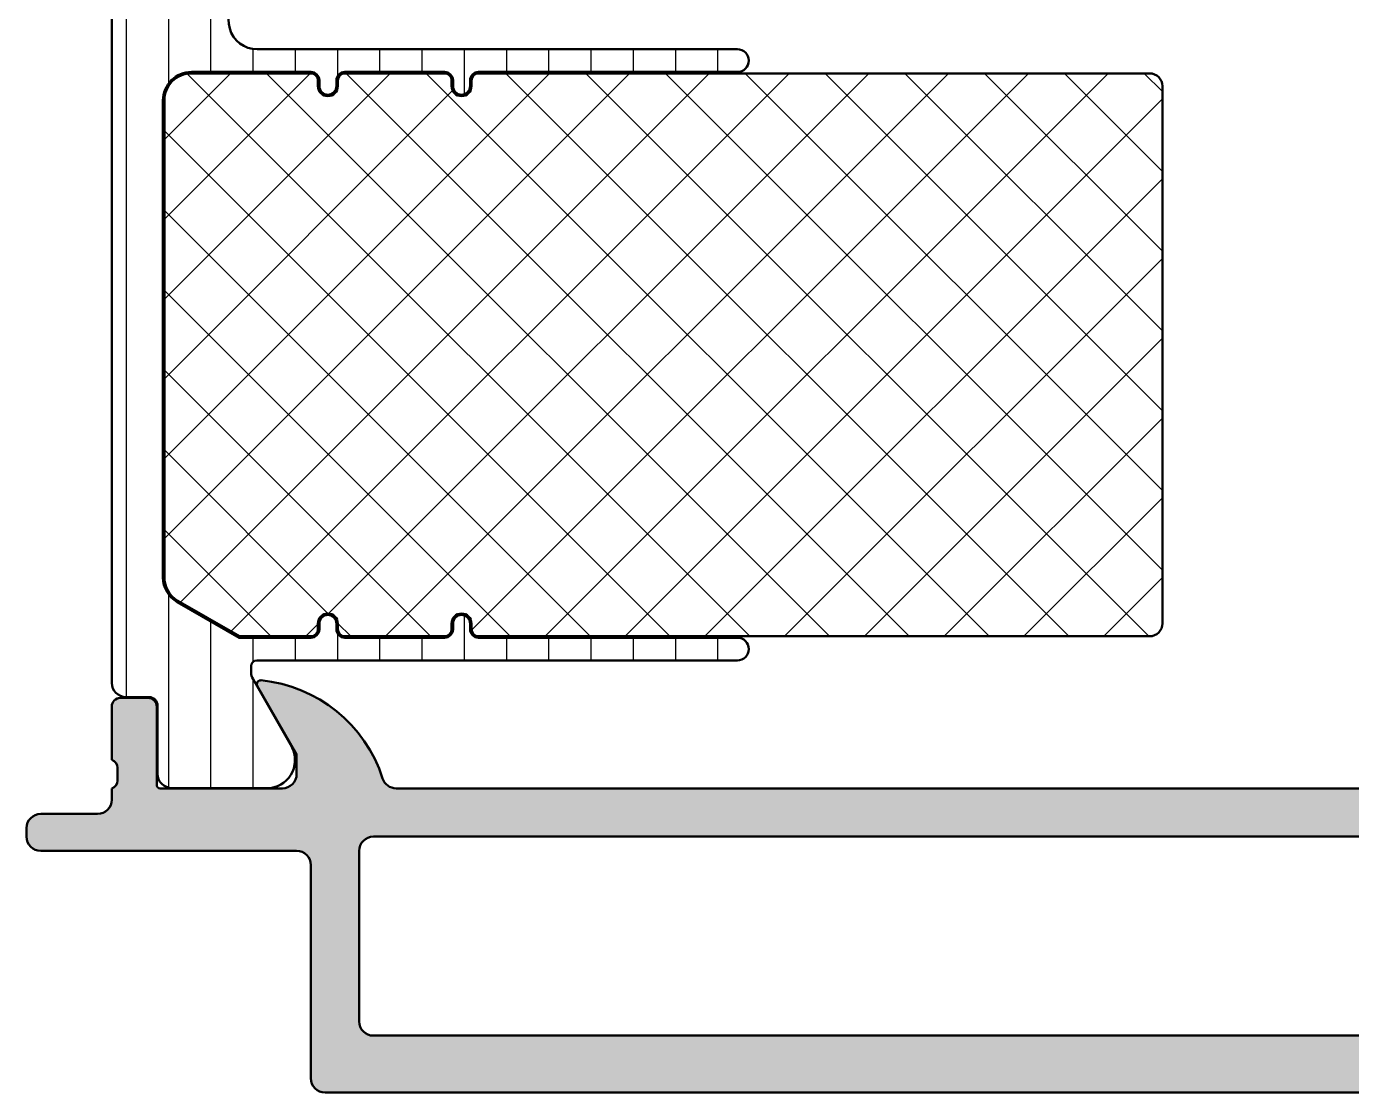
# Model space of a CAD drawing. Extents: x -20 to 105, y 0 to 75.
# Drawn here: x -5 to 41.6, y 0 to 37.5 of the extents above; entities that cross this region are included whole.
import ezdxf

# ---------------------------------------------------------------- set-up
doc = ezdxf.new("R2010")
doc.units = 0
for name, color, linetype, lineweight in [('0S-Alu contour', 7, 'Continuous', 50), ('0S-Alu hatch', 252, 'Continuous', 25), ('0S-Plastic contour', 254, 'Continuous', 50), ('0S-Plastic hatch', 253, 'Continuous', 25), ('0S-PT contour', 91, 'Continuous', 50), ('0S-PT hatch', 103, 'Continuous', 25)]:
    doc.layers.add(name, color=color, linetype=linetype, lineweight=lineweight)

# ---------------------------------------------------------------- blocks, each defined once
blk = doc.blocks.new('284687__F8D7EDC8_A32F_4865_925D_2790CC358569___A34AB32E_BAE3_4CE8_AA3D_A46C2601AB88_')
at = {"layer": '0S-Plastic hatch'}
h = blk.add_hatch(dxfattribs=at)
h.set_pattern_fill('ANSI31', color=256, scale=0.4680000000000001, angle=45, style=0)
h.set_pattern_definition([(90, (0, 0), (-1.4859, 0), [])])
edge = h.paths.add_edge_path()
edge.add_line((-2.000000000106524, 43.09995569775606), (-2.000000000106524, 14.40999405511232))
edge.add_arc((-1.500003051866315, 14.40999405511232), 0.4999969482402065, 180, 269.9999925343822)
edge.add_line((-1.500003117015723, 13.90999710687212), (-0.6896716823125502, 13.90999700128626))
edge.add_ellipse((-0.6896717214024245, 13.60999700128626), major_axis=(-0.2999999999999962, 0), ratio=1, start_angle=179.9920752627074, end_angle=269.9999925343839, ccw=False)
edge.add_line((-0.3896717242719916, 13.60995550745896), (-0.3900036689298929, 11.20999861834995))
edge.add_arc((0.1099923085087227, 11.20999597872487), 0.4999959774455904, 179.9996975182267, 270.0003024811867)
edge.add_line((0.1099949481338029, 10.71000000128624), (3.586536446233552, 10.71000010687211))
edge.add_arc((3.444225797242197, 11.69981818159496), 0.9999960709244767, 278.1816080518998, 392.7270160998411)
edge.add_line((4.28547844623354, 12.24045310687212), (2.966470058031688, 14.53614782125258))
edge.add_ellipse((3.400006103410684, 14.78523916465319), major_axis=(-0.4999999999999817, 0), ratio=1, start_angle=0, end_angle=29.879840183825024, ccw=False)
edge.add_line((2.900006103410703, 14.78523916465319), (2.900006103410703, 14.99996490627489))
edge.add_ellipse((3.100006103410701, 14.99996490627492), major_axis=(-0.1999999999999984, 0), ratio=1, start_angle=270.0000000000028, end_angle=360, ccw=False)
edge.add_line((3.100006103410692, 15.19996490627492), (20.00000915516841, 15.19996490627495))
edge.add_arc((20.00000915516841, 15.59995880275931), 0.3999938964843608, 270, 450)
edge.add_line((20.00000915516841, 15.99995269924367), (10.89999084462147, 15.99995241138312))
edge.add_ellipse((10.8999908446216, 16.29995241138309), major_axis=(-0.2999999999999687, 0), ratio=1, start_angle=0, end_angle=89.99999999997527, ccw=False)
edge.add_line((10.59999084462163, 16.29995241138309), (10.59999084462163, 16.49995241138308))
edge.add_arc((10.29999542225835, 16.49995241138296), 0.2999954223632812, 0, 180)
edge.add_line((9.999999999895067, 16.49995241138296), (9.999999999895067, 16.29995241138317))
edge.add_ellipse((9.699999999894885, 16.29995241138311), major_axis=(-0.3000000000001801, 0), ratio=1, start_angle=90.00000000001052, end_angle=180, ccw=False)
edge.add_line((9.69999999989494, 15.99995241138293), (6.199990844621481, 15.99995269924378))
edge.add_ellipse((6.199990844621625, 16.29995269924371), major_axis=(-0.2999999999999296, 0), ratio=1, start_angle=0, end_angle=89.99999999997249, ccw=False)
edge.add_line((5.899990844621697, 16.29995269924371), (5.899990844621697, 16.49995269924371))
edge.add_arc((5.599995422258416, 16.49995269924359), 0.2999954223632812, 0, 180)
edge.add_line((5.299999999895135, 16.49995269924359), (5.299999999895135, 16.29995269924379))
edge.add_ellipse((4.999999999894952, 16.29995269924374), major_axis=(-0.3000000000001828, 0), ratio=1, start_angle=90.00000000001103, end_angle=180, ccw=False)
edge.add_line((4.99999999989501, 15.99995269924356), (2.47378234852789, 15.99995269924366))
edge.add_line((2.47378234852789, 15.99995269924366), (0.3000793455983057, 17.25468444683833))
edge.add_ellipse((0.8000856213168894, 18.12079276037376), major_axis=(-1.000074940458542, 0), ratio=1, start_angle=0.0011141101646217066, end_angle=60.00206363610721, ccw=False)
edge.add_line((-0.1999893189525892, 18.12077331402596), (-0.2000019290075556, 34.89997603217459))
edge.add_ellipse((0.799998070991835, 34.8999771133063), major_axis=(-0.9999999999999749, 0), ratio=1, start_angle=-89.9999999999958, end_angle=6.194420529936906e-05, ccw=False)
edge.add_line((0.7999980709917625, 35.89997711330628), (4.99999999989501, 35.89997711330605))
edge.add_ellipse((4.999999999895073, 35.59997711330605), major_axis=(-0.3000000000000043, 0), ratio=1, start_angle=180, end_angle=270.00000000001205, ccw=False)
edge.add_line((5.299999999895078, 35.59997711330604), (5.299999999895078, 35.39997711330618))
edge.add_arc((5.599995422258359, 35.39997711330617), 0.2999954223632812, 180, 360)
edge.add_line((5.89999084462164, 35.39997711330617), (5.89999084462164, 35.59997711330619))
edge.add_ellipse((6.199990844621659, 35.59997711330618), major_axis=(-0.3000000000000184, 0), ratio=1, start_angle=270.0000000000041, end_angle=360, ccw=False)
edge.add_line((6.199990844621638, 35.8999771133062), (9.699999999895013, 35.89997711330618))
edge.add_ellipse((9.699999999895011, 35.59997711330618), major_axis=(-0.2999999999999971, 0), ratio=1, start_angle=180, end_angle=269.99999999999966, ccw=False)
edge.add_line((9.99999999989501, 35.59997711330618), (9.99999999989501, 35.39997682544554))
edge.add_arc((10.29999542225829, 35.39997682544554), 0.2999954223632812, 180, 360)
edge.add_line((10.59999084462157, 35.39997682544554), (10.59999084462157, 35.5999771133062))
edge.add_ellipse((10.89999084462156, 35.59997711330618), major_axis=(-0.2999999999999954, 0), ratio=1, start_angle=269.99999999999693, end_angle=360, ccw=False)
edge.add_line((10.89999084462158, 35.89997711330618), (20.00000915516841, 35.89997711330609))
edge.add_arc((20.00000915516841, 36.2999710097905), 0.3999938964844105, 270, 450)
edge.add_line((20.00000915516841, 36.69996490627492), (3.107186997831433, 36.69996490627492))
edge.add_ellipse((3.107186997831455, 37.69996490627489), major_axis=(-0.9999999999999644, 0), ratio=1, start_angle=-58.2116693563911, end_angle=89.9999999999988, ccw=False)
edge.add_arc((1.000056245684703, 41.09996490529822), 3.000000000000198, 301.788330643613, 360.0039970867418)
edge.add_line((4.000056238384729, 41.10017419227045), (3.999996948137379, 42.79995269924358))
edge.add_arc((3.49999694813718, 42.79995269924356), 0.500000000000199, 0, 90.00000000000325)
edge.add_line((3.499996948137152, 43.29995269924376), (2.173981576652707, 43.2999526992437))
edge.add_arc((2.173981576652707, 43.09995269924377), 0.1999999999999177, 90, 174.9998434473589)
edge.add_line((1.97474268466334, 43.11738439218555), (1.901138610149814, 42.27611244568772))
edge.add_arc((2.199996948134042, 42.24996490627505), 0.300000000000054, 174.9998434473598, 270.0000000000053)
edge.add_line((2.19999694813407, 41.949964906275), (2.586719410423881, 41.94996490627492))
edge.add_ellipse((1.000056245684902, 41.09996490529824), major_axis=(-1.799999999999962, 0), ratio=1, start_angle=-28.17864277579929, end_angle=208.1786427757992, ccw=False)
edge.add_line((-0.5866069190540771, 41.94996490627492), (-0.2000030518658491, 41.94996490627503))
edge.add_arc((-0.2000030518657923, 42.24996490627506), 0.3000000000000267, 269.9999999999891, 365.000156552642)
edge.add_line((0.0988552861184075, 42.27611244568774), (0.0252512116049388, 43.11738439218546))
edge.add_arc((-0.1739876803846414, 43.09995269924357), 0.2000000000001449, 5.000156552670191, 90)
edge.add_line((-0.1739876803846414, 43.29995269924372), (-1.800003051865814, 43.29995269924372))
edge.add_arc((-1.800003051865871, 43.09995575100305), 0.1999969482406598, 89.99999999998371, 179.9999847272327)
at = {"layer": '0S-Plastic contour', "color": 7}
for points in [[(-2.000000000106524, 43.09995569775606), (-2.000000000106524, 14.40999405511232)], [(-0.1739876803846414, 43.29995269924372), (-1.800003051865814, 43.29995269924372)], [(0.0988552861184075, 42.27611244568774), (0.0252512116049388, 43.11738439218546)], [(1.97474268466334, 43.11738439218555), (1.901138610149814, 42.27611244568772)], [(3.499996948137152, 43.29995269924376), (2.173981576652707, 43.2999526992437)], [(4.000056238384729, 41.10017419227045), (3.999996948137379, 42.79995269924358)], [(-0.5866069190540771, 41.94996490627492), (-0.2000030518658491, 41.94996490627503)], [(2.19999694813407, 41.949964906275), (2.586719410423881, 41.94996490627492)], [(20.00000915516841, 36.69996490627492), (3.107186997831433, 36.69996490627492)], [(0.7999980709917625, 35.89997711330628), (4.99999999989501, 35.89997711330605)], [(6.199990844621638, 35.8999771133062), (9.699999999895013, 35.89997711330618)], [(10.89999084462158, 35.89997711330618), (20.00000915516841, 35.89997711330609)], [(5.299999999895078, 35.59997711330604), (5.299999999895078, 35.39997711330618)], [(5.89999084462164, 35.39997711330617), (5.89999084462164, 35.59997711330619)], [(9.99999999989501, 35.59997711330618), (9.99999999989501, 35.39997682544554)], [(10.59999084462157, 35.39997682544554), (10.59999084462157, 35.5999771133062)], [(-0.1999893189525892, 18.12077331402596), (-0.2000019290075556, 34.89997603217459)], [(4.99999999989501, 15.99995269924356), (2.47378234852789, 15.99995269924366), (0.3000793455983057, 17.25468444683833)], [(5.299999999895135, 16.49995269924359), (5.299999999895135, 16.29995269924379)], [(5.899990844621697, 16.29995269924371), (5.899990844621697, 16.49995269924371)], [(9.999999999895067, 16.49995241138296), (9.999999999895067, 16.29995241138317)], [(10.59999084462163, 16.29995241138309), (10.59999084462163, 16.49995241138308)], [(9.69999999989494, 15.99995241138293), (6.199990844621481, 15.99995269924378)], [(20.00000915516841, 15.99995269924367), (10.89999084462147, 15.99995241138312)], [(2.900006103410703, 14.78523916465319), (2.900006103410703, 14.99996490627489)], [(3.100006103410692, 15.19996490627492), (20.00000915516841, 15.19996490627495)], [(4.28547844623354, 12.24045310687212), (2.966470058031688, 14.53614782125258)], [(-1.500003117015723, 13.90999710687212), (-0.6896716823125502, 13.90999700128626)], [(-0.3896717242719916, 13.60995550745896), (-0.3900036689298929, 11.20999861834995)], [(0.1099949481338029, 10.71000000128624), (3.586536446233552, 10.71000010687211)]]:
    blk.add_lwpolyline(points, dxfattribs=at)
for centre, radius, start, end in [((-1.800003051865871, 43.09995575100305), 0.1999969482406598, 89.99999999998371, 179.9999847272327), ((-0.1739876803846414, 43.09995269924357), 0.2000000000001449, 5.000156552670191, 90), ((2.173981576652707, 43.09995269924377), 0.1999999999999177, 90, 174.9998434473589), ((3.49999694813718, 42.79995269924356), 0.500000000000199, 0, 90.00000000000325), ((-0.2000030518657923, 42.24996490627506), 0.3000000000000267, 269.9999999999891, 5.000156552642019), ((2.199996948134042, 42.24996490627505), 0.300000000000054, 174.9998434473598, 270.0000000000053), ((1.000056245684703, 41.09996490529822), 3.000000000000198, 301.788330643613, 0.0039970867418171), ((20.00000915516841, 36.2999710097905), 0.3999938964844105, 270, 90), ((5.599995422258359, 35.39997711330617), 0.2999954223632812, 180, 0), ((10.29999542225829, 35.39997682544554), 0.2999954223632812, 180, 0), ((5.599995422258416, 16.49995269924359), 0.2999954223632812, 0, 180), ((10.29999542225835, 16.49995241138296), 0.2999954223632812, 0, 180), ((20.00000915516841, 15.59995880275931), 0.3999938964843608, 270, 90), ((-1.500003051866315, 14.40999405511232), 0.4999969482402065, 180, 269.9999925343822), ((3.444225797242197, 11.69981818159496), 0.9999960709244767, 278.1816080518998, 32.72701609984105), ((0.1099923085087227, 11.20999597872487), 0.4999959774455904, 179.9996975182267, 270.0003024811867)]:
    blk.add_arc(centre, radius, start, end, dxfattribs=at)
at = {"layer": '0S-Plastic contour', "color": 7, "extrusion": (0, 0, -1)}
for centre, radius, start, end in [((-1.000056245684902, 41.09996490529824), 1.799999999999962, 151.8213572242008, 28.1786427757992), ((-3.107186997831455, 37.69996490627489), 0.9999999999999644, 270.0000000000012, 58.21166935639126), ((-0.799998070991835, 34.8999771133063), 0.9999999999999749, 359.9999380557947, 89.99999999999582), ((-4.999999999895073, 35.59997711330605), 0.3000000000000043, 89.99999999998796, 180), ((-6.199990844621659, 35.59997711330618), 0.3000000000000185, 0, 89.99999999999594), ((-9.699999999895011, 35.59997711330618), 0.2999999999999971, 90.00000000000033, 180), ((-10.89999084462156, 35.59997711330618), 0.2999999999999954, 0, 90.00000000000306), ((-0.8000856213168894, 18.12079276037376), 1.000074940458542, 299.9979363638928, 359.9988858898354), ((-4.999999999894952, 16.29995269924374), 0.3000000000001828, 180, 269.999999999989), ((-6.199990844621625, 16.29995269924371), 0.2999999999999296, 270.0000000000275, 0), ((-9.699999999894885, 16.29995241138311), 0.3000000000001801, 180, 269.9999999999895), ((-10.8999908446216, 16.29995241138309), 0.2999999999999687, 270.0000000000247, 0), ((-3.100006103410701, 14.99996490627492), 0.1999999999999984, 0, 89.99999999999721), ((-3.400006103410684, 14.78523916465319), 0.4999999999999817, 330.120159816175, 0), ((0.6896717214024245, 13.60999700128626), 0.2999999999999962, 90.00000746561606, 180.0079247372927)]:
    blk.add_arc(centre, radius, start, end, dxfattribs=at)
blk = doc.blocks.new('381970__0B38B632_9919_4EC6_9A07_AA6FEB90792A_')
at = {"layer": '0S-PT hatch'}
h = blk.add_hatch(dxfattribs=at)
h.set_pattern_fill('ANSI37', color=256, scale=0.625, angle=90, style=0)
h.set_pattern_definition([(135, (0, 0), (-1.403165018917055, -1.403165018917055), []), (225, (0, 0), (1.403165018917055, -1.403165018917055), [])])
edge = h.paths.add_edge_path()
edge.add_line((34.94999999989339, 35.3999771133061), (34.94999999989341, 16.49995269924367))
edge.add_ellipse((34.49999999989343, 16.49995269924365), major_axis=(-0.4499999999999816, 0), ratio=1, start_angle=89.99999999999733, end_angle=180, ccw=False)
edge.add_line((34.49999999989341, 16.04995269924367), (10.89961146329909, 16.04995269924367))
edge.add_ellipse((10.89999084462158, 16.29995241138309), major_axis=(-0.2499999999999616, 0), ratio=1, start_angle=0, end_angle=89.9130521722085, ccw=False)
edge.add_line((10.64999084462162, 16.2999524113831), (10.64999084462162, 16.499952411383))
edge.add_arc((10.29999542225835, 16.49995241138295), 0.3499954223632784, 0, 180)
edge.add_line((9.949999999895068, 16.49995241138295), (9.949999999895068, 16.29995241138311))
edge.add_ellipse((9.69999999989488, 16.29995241138312), major_axis=(-0.2500000000001901, 0), ratio=1, start_angle=90.08694785831221, end_angle=180, ccw=False)
edge.add_line((9.700379381350542, 16.04995269924367), (6.199990844621623, 16.04995269924367))
edge.add_ellipse((6.199990844621644, 16.29995269924362), major_axis=(-0.2499999999999503, 0), ratio=1, start_angle=0, end_angle=89.99999999999528, ccw=False)
edge.add_line((5.949990844621694, 16.29995269924361), (5.949990844621694, 16.49995269924362))
edge.add_arc((5.599995422258416, 16.49995269924358), 0.3499954223632784, 0, 180)
edge.add_line((5.249999999895138, 16.49995269924358), (5.249999999895138, 16.29995269924374))
edge.add_ellipse((4.999999999894947, 16.29995269924375), major_axis=(-0.250000000000191, 0), ratio=1, start_angle=90.00000000001438, end_angle=180, ccw=False)
edge.add_line((4.99999999989501, 16.04995269924356), (2.487177438838784, 16.04995269924366))
edge.add_line((2.487177438838784, 16.04995269924366), (0.3251209086557196, 17.29796172571089))
edge.add_ellipse((0.8000848118710941, 18.12079229457769), major_axis=(-0.9500741310125452, 0), ratio=1, start_angle=0.0011423871047782086, end_angle=60.0050946066317, ccw=False)
edge.add_line((-0.1499893189526061, 18.12077335160415), (-0.1500019290078001, 34.89997639935389))
edge.add_ellipse((0.7999980709918848, 34.89997711330633), major_axis=(-0.9499999999999529, 0), ratio=1, start_angle=-89.9999999999925, end_angle=4.3054239824869e-05, ccw=False)
edge.add_line((0.7999980709917622, 35.84997711330628), (4.999999999895081, 35.84997711330607))
edge.add_ellipse((4.99999999989506, 35.59997711330605), major_axis=(-0.2500000000000213, 0), ratio=1, start_angle=180, end_angle=269.99999999999534, ccw=False)
edge.add_line((5.249999999895081, 35.59997711330605), (5.249999999895081, 35.39997711330617))
edge.add_arc((5.599995422258359, 35.39997711330617), 0.3499954223632784, 180, 360)
edge.add_line((5.949990844621638, 35.39997711330617), (5.949990844621652, 35.5999771133062))
edge.add_ellipse((6.199990844621653, 35.5999771133062), major_axis=(-0.2500000000000009, 0), ratio=1, start_angle=270.00000000000347, end_angle=360, ccw=False)
edge.add_line((6.199990844621638, 35.8499771133062), (9.699999999894999, 35.84997711330618))
edge.add_ellipse((9.69999999989501, 35.59997711330618), major_axis=(-0.2500000000000071, 0), ratio=1, start_angle=180, end_angle=270.00000000000244, ccw=False)
edge.add_line((9.949999999895013, 35.59997711330618), (9.949999999895013, 35.39997682544554))
edge.add_arc((10.29999542225829, 35.39997682544554), 0.3499954223632784, 180, 360)
edge.add_line((10.64999084462157, 35.39997682544554), (10.64999084462158, 35.5999771133061))
edge.add_ellipse((10.89999084462158, 35.5999771133061), major_axis=(-0.2500000000000018, 0), ratio=1, start_angle=270.00000000000364, end_angle=360, ccw=False)
edge.add_line((10.89999084462157, 35.8499771133061), (34.49999999989339, 35.8499771133061))
edge.add_ellipse((34.49999999989339, 35.3999771133061), major_axis=(-0.4500000000000029, 0), ratio=1, start_angle=180, end_angle=270, ccw=False)
at = {"layer": '0S-PT contour', "color": 7}
for points in [[(0.7999980709917622, 35.84997711330628), (4.999999999895081, 35.84997711330607)], [(5.249999999895081, 35.59997711330605), (5.249999999895081, 35.39997711330617)], [(5.949990844621638, 35.39997711330617), (5.949990844621652, 35.5999771133062)], [(6.199990844621638, 35.8499771133062), (9.699999999894999, 35.84997711330618)], [(9.949999999895013, 35.59997711330618), (9.949999999895013, 35.39997682544554)], [(10.64999084462157, 35.39997682544554), (10.64999084462158, 35.5999771133061)], [(10.89999084462157, 35.8499771133061), (34.49999999989339, 35.8499771133061)], [(34.94999999989339, 35.3999771133061), (34.94999999989341, 16.49995269924367)], [(-0.1499893189526061, 18.12077335160415), (-0.1500019290078001, 34.89997639935389)], [(4.99999999989501, 16.04995269924356), (2.487177438838784, 16.04995269924366), (0.3251209086557196, 17.29796172571089)], [(5.249999999895138, 16.49995269924358), (5.249999999895138, 16.29995269924374)], [(5.949990844621694, 16.29995269924361), (5.949990844621694, 16.49995269924362)], [(9.949999999895068, 16.49995241138295), (9.949999999895068, 16.29995241138311)], [(10.64999084462162, 16.2999524113831), (10.64999084462162, 16.499952411383)], [(9.700379381350542, 16.04995269924367), (6.199990844621623, 16.04995269924367)], [(34.49999999989341, 16.04995269924367), (10.89961146329909, 16.04995269924367)]]:
    blk.add_lwpolyline(points, dxfattribs=at)
at = {"layer": '0S-PT contour', "color": 7, "extrusion": (0, 0, -1)}
for centre, radius, start, end in [((-0.7999980709918848, 34.89997711330633), 0.9499999999999531, 359.9999569457602, 89.9999999999926), ((-4.99999999989506, 35.59997711330605), 0.2500000000000213, 90.00000000000468, 180), ((-6.199990844621653, 35.5999771133062), 0.2500000000000009, 0, 89.99999999999653), ((-9.69999999989501, 35.59997711330618), 0.2500000000000071, 89.99999999999756, 180), ((-10.89999084462158, 35.5999771133061), 0.2500000000000018, 0, 89.99999999999633), ((-34.49999999989339, 35.3999771133061), 0.4500000000000029, 90, 180), ((-0.8000848118710941, 18.12079229457769), 0.9500741310125453, 299.9949053933683, 359.9988576128952), ((-34.49999999989343, 16.49995269924365), 0.4499999999999816, 180, 270.0000000000027), ((-4.999999999894947, 16.29995269924375), 0.250000000000191, 180, 269.9999999999856), ((-6.199990844621644, 16.29995269924362), 0.2499999999999503, 270.0000000000047, 0), ((-9.69999999989488, 16.29995241138312), 0.2500000000001901, 180, 269.9130521416878), ((-10.89999084462158, 16.29995241138309), 0.2499999999999616, 270.0869478277915, 0)]:
    blk.add_arc(centre, radius, start, end, dxfattribs=at)
at = {"layer": '0S-PT contour', "color": 7}
for centre, start, end in [((5.599995422258359, 35.39997711330617), 180, 0), ((10.29999542225829, 35.39997682544554), 180, 0), ((5.599995422258416, 16.49995269924358), 0, 180), ((10.29999542225835, 16.49995241138295), 0, 180)]:
    blk.add_arc(centre, 0.3499954223632784, start, end, dxfattribs=at)
blk = doc.blocks.new('398600__6A9EA81D_998A_45E9_BF2A_E91A00699C5E_')
at = {"layer": '0S-Alu hatch'}
h = blk.add_hatch(color=256, dxfattribs=at)
edge = h.paths.add_edge_path()
edge.add_line((-4.500000000111967, 8.5), (4.499999999888146, 8.500000000000227))
edge.add_ellipse((4.500030519799978, 8.000030516123472), major_axis=(-0.4999694848082776, 0), ratio=1, start_angle=179.992131141837, end_angle=270.00349753773645, ccw=False)
edge.add_line((4.999999999893148, 7.999961851572913), (4.999999999893034, 0.5000000000104592))
edge.add_arc((5.500030517471216, 0.5000305175783013), 0.5000305185094537, 180.0034968421549, 269.996503156)
edge.add_line((5.499999999888032, 1.137e-13), (104.5000000001065, 0))
edge.add_arc((104.5000000001065, 0.4999999998934755), 0.4999999998934755, 270, 360)
edge.add_line((105, 0.4999999998934755), (105, 4.499999999893475))
edge.add_arc((104.5, 4.499999999893475), 0.5, 0, 90)
edge.add_line((104.5, 4.999999999893475), (103.2, 4.999999999893475))
edge.add_arc((103.2, 4.499999999893475), 0.5, 90, 180)
edge.add_line((102.7, 4.499999999893475), (102.7, 3.999999999893475))
edge.add_line((102.7, 3.999999999893475), (103.7, 3.999999999893475))
edge.add_line((103.7, 3.999999999893475), (103.7, 2.499999999893475))
edge.add_ellipse((102.7, 2.499999999893466), major_axis=(-0.9999999999999857, 0), ratio=1, start_angle=89.9999999999992, end_angle=180, ccw=False)
edge.add_line((102.7, 1.499999999893475), (98.70000000000005, 1.499999999893475))
edge.add_ellipse((98.70000000000005, 2.499999999893466), major_axis=(-0.9999999999999911, 0), ratio=1, start_angle=0, end_angle=90.0000000000008, ccw=False)
edge.add_line((97.70000000000005, 2.499999999893475), (97.70000000000005, 3.999999999893475))
edge.add_line((97.70000000000005, 3.999999999893475), (98.70000000000005, 3.999999999893475))
edge.add_line((98.70000000000005, 3.999999999893475), (98.70000000000005, 4.499999999893475))
edge.add_arc((98.20000000000005, 4.499999999893475), 0.5, 0, 90)
edge.add_line((98.20000000000005, 4.999999999893475), (95.39999999999996, 4.999999999893475))
edge.add_arc((95.39999999999996, 4.499999999893476), 0.5, 90, 180)
edge.add_line((94.89999999999998, 4.499999999893476), (94.89999999999998, 4.299999999893429))
edge.add_arc((95.39999999999996, 4.299999999893429), 0.5, 180, 270)
edge.add_line((95.39999999999996, 3.799999999893429), (95.89999999999998, 3.799999999893429))
edge.add_ellipse((95.89999999999998, 3.299999999893435), major_axis=(-0.4999999999999947, 0), ratio=1, start_angle=180, end_angle=270, ccw=False)
edge.add_line((96.39999999999998, 3.299999999893429), (96.39999999999998, 2.499999999893475))
edge.add_ellipse((95.90000000010649, 2.499999999893483), major_axis=(-0.4999999998934897, 0), ratio=1, start_angle=90.00000000000159, end_angle=180, ccw=False)
edge.add_line((95.9000000001065, 2), (84.80000305164958, 2.000000000000227))
edge.add_line((84.80000305164958, 2.000000000000227), (78.7287570705937, 2.433653887751006))
edge.add_ellipse((78.8000030516513, 3.431112663933342), major_axis=(-1.000000000000011, 0), ratio=1, start_angle=0, end_angle=85.91444462125708, ccw=False)
edge.add_line((77.80000305165127, 3.431112663933333), (77.80000305165127, 8.20000000000016))
edge.add_ellipse((78.30000305165127, 8.200000000000172), major_axis=(-0.4999999999999858, 0), ratio=1, start_angle=269.9999999999984, end_angle=360, ccw=False)
edge.add_line((78.30000305165127, 8.70000000000016), (79.30000305165129, 8.70000000000016))
edge.add_arc((79.3000030516513, 9.200000000000141), 0.4999999999999823, 269.9999999999984, 360)
edge.add_line((79.80000305165129, 9.200000000000141), (79.80000305165127, 10.70000000000004))
edge.add_ellipse((79.87883949856345, 10.96752059324586), major_axis=(-0.2788950576333917, 0), ratio=1, start_angle=-1.1645893740944189, end_angle=73.58012358051349, ccw=False)
edge.add_line((79.60000205071472, 10.97318900127076), (79.6000020507147, 11.42678300127077))
edge.add_ellipse((79.8788701463579, 11.43244366074782), major_axis=(-0.2789255417371716, 0), ratio=1, start_angle=-73.57540544464479, end_angle=1.1628700728841181, ccw=False)
edge.add_line((79.80000305071472, 11.69998700127078), (79.80000305071472, 13.57999800127926))
edge.add_arc((79.50000305071468, 13.57999800127926), 0.3000000000000398, 0, 90)
edge.add_line((79.50000305071468, 13.8799980012793), (78.52002873167193, 13.8799980012793))
edge.add_arc((78.52002873167193, 13.57999800127929), 0.3000000000000078, 90, 180)
edge.add_line((78.22002873167192, 13.57999800127929), (78.22002873167193, 10.82000000127929))
edge.add_ellipse((78.10002873164294, 10.82000000127928), major_axis=(-0.1200000000289947, 0), ratio=1, start_angle=90, end_angle=180, ccw=False)
edge.add_line((78.10002873164294, 10.7000000012503), (73.80000305165129, 10.70000000000004))
edge.add_ellipse((73.79999273154075, 11.19998967988952), major_axis=(-0.4999896799959843, 0), ratio=1, start_angle=-0.001182622279827683, end_angle=90.0011826219631, ccw=False)
edge.add_line((73.30000305165127, 11.20000000000012), (73.30000305165127, 11.90001220703129))
edge.add_line((73.30000305165127, 11.90001220703129), (74.68824768055752, 14.30452270507806))
edge.add_arc((74.5612970850121, 14.36121309159528), 0.1390332824643563, 335.9366245844944, 455.6317879854279)
edge.add_arc((75.03832825730908, 9.523709738661333), 5.000000000000096, 95.63178798542587, 162.2550684711843)
edge.add_ellipse((69.80000305071992, 11.20000000000013), major_axis=(-0.5000000009314104, 0), ratio=1, start_angle=89.99650294255503, end_angle=162.2550684711801, ccw=False)
edge.add_line((69.79997253313661, 10.70000000000004), (8.000030517471615, 10.70000000000004))
edge.add_ellipse((8.00001072778984, 11.20001072761998), major_axis=(-0.5000107280115639, 0), ratio=1, start_angle=17.745016331616284, end_angle=90.00226768183228, ccw=False)
edge.add_arc((2.761677785553288, 9.523709443685634), 4.999999999999846, 17.74501633161214, 84.368247443981)
edge.add_arc((3.238705966532521, 14.36121309159524), 0.1390332824644185, 84.36824744397607, 204.0633754153769)
edge.add_line((3.111755370986898, 14.30452270507828), (4.499999999893034, 11.90001220703129))
edge.add_line((4.499999999893034, 11.90001220703129), (4.499999999893034, 11.20000000000004))
edge.add_ellipse((4.000010320003755, 11.19998967988932), major_axis=(-0.4999896799957863, 0), ratio=1, start_angle=89.99881737806601, end_angle=180.0011826222799, ccw=False)
edge.add_line((3.999999999893489, 10.70000000000004), (-0.3000256810986031, 10.70000000125029))
edge.add_ellipse((-0.3000256810666559, 10.82000000124736), major_axis=(-0.1199999999970646, 0), ratio=1, start_angle=0, end_angle=89.99999998474641, ccw=False)
edge.add_line((-0.42002568106372, 10.82000000124735), (-0.4200256810637058, 13.5799980012793))
edge.add_arc((-0.7200256810637172, 13.57999800127929), 0.3000000000000078, 0, 90)
edge.add_line((-0.7200256810637172, 13.8799980012793), (-1.70000000010647, 13.8799980012793))
edge.add_arc((-1.70000000010647, 13.57999800127926), 0.3000000000000398, 90, 180)
edge.add_line((-2.00000000010651, 13.57999800127926), (-2.00000000010651, 11.69998700127078))
edge.add_ellipse((-2.078867095749682, 11.43244366074783), major_axis=(-0.2789255417371673, 0), ratio=1, start_angle=178.8371299271139, end_angle=253.5754054446455, ccw=False)
edge.add_line((-1.799999000106495, 11.42678300127077), (-1.79999900010651, 10.97318900127076))
edge.add_ellipse((-2.078836446649539, 10.96752059327239), major_axis=(-0.2788950563274168, 0), ratio=1, start_angle=106.41987641948731, end_angle=181.164589374096, ccw=False)
edge.add_line((-2.000000000106524, 10.70000000127928), (-2.000000000106965, 10.30000305175792))
edge.add_ellipse((-2.499984741550631, 10.2999877934343), major_axis=(-0.4999847416764905, 0), ratio=1, start_angle=89.99999999942821, end_angle=180.0017485284276, ccw=False)
edge.add_line((-2.499984741555621, 9.800003051757812), (-4.500000000112081, 9.800003051757812))
edge.add_arc((-4.499938970537243, 9.29994201450494), 0.5000610409770281, 90.0069926204719, 179.9877617963108)
edge.add_line((-5.000000000106965, 9.300048826016747), (-5.000000000106965, 9.00000000001046))
edge.add_arc((-4.499969482528726, 9.000030517578235), 0.500030518509503, 180.0034968421549, 269.9965031559935)
edge = h.paths.add_edge_path()
edge.add_line((75.60001525868245, 2.000000000000227), (7.200003051650824, 2.000000000000227))
edge.add_ellipse((7.200018866108763, 2.500015814458165), major_axis=(-0.500015814708028, 0), ratio=1, start_angle=0.00181214617907699, end_angle=89.99818785392648, ccw=False)
edge.add_line((6.700003051650824, 2.5), (6.700003051650821, 8.499999999989363))
edge.add_ellipse((7.200064088903829, 8.499938970430263), major_axis=(-0.500061040977161, 0), ratio=1, start_angle=270.0122382054809, end_angle=359.99300738133087, ccw=False)
edge.add_line((7.199957277376384, 9.000000000000114), (75.60001525868245, 8.999999999999886))
edge.add_ellipse((75.60001525868245, 8.499999999999886), major_axis=(-0.5, 0), ratio=1, start_angle=180, end_angle=270, ccw=False)
edge.add_line((76.10001525868245, 8.499999999999886), (76.10001525868245, 2.500000000000227))
edge.add_ellipse((75.60001525868245, 2.500000000000227), major_axis=(-0.5, 0), ratio=1, start_angle=90, end_angle=180, ccw=False)
at = {"layer": '0S-Alu contour', "color": 7}
for points in [[(3.111755370986898, 14.30452270507828), (4.499999999893034, 11.90001220703129), (4.499999999893034, 11.20000000000004)], [(-2.00000000010651, 13.57999800127926), (-2.00000000010651, 11.69998700127078)], [(-0.7200256810637172, 13.8799980012793), (-1.70000000010647, 13.8799980012793)], [(-0.42002568106372, 10.82000000124735), (-0.4200256810637058, 13.5799980012793)], [(-1.799999000106495, 11.42678300127077), (-1.79999900010651, 10.97318900127076)], [(-2.000000000106524, 10.70000000127928), (-2.000000000106965, 10.30000305175792)], [(3.999999999893489, 10.70000000000004), (-0.3000256810986031, 10.70000000125029)], [(69.79997253313661, 10.70000000000004), (8.000030517471615, 10.70000000000004)], [(-2.499984741555621, 9.800003051757812), (-4.500000000112081, 9.800003051757812)], [(-5.000000000106965, 9.300048826016747), (-5.000000000106965, 9.00000000001046)], [(7.199957277376384, 9.000000000000114), (75.60001525868245, 8.999999999999886)], [(-4.500000000111967, 8.5), (4.499999999888146, 8.500000000000227)], [(6.700003051650824, 2.5), (6.700003051650821, 8.499999999989363)], [(4.999999999893148, 7.999961851572913), (4.999999999893034, 0.5000000000104592)], [(75.60001525868245, 2.000000000000227), (7.200003051650824, 2.000000000000227)], [(5.499999999888032, 1.137e-13), (104.5000000001065, 0)]]:
    blk.add_lwpolyline(points, dxfattribs=at)
for centre, radius, start, end in [((3.238705966532521, 14.36121309159524), 0.1390332824644185, 84.36824744397607, 204.0633754153769), ((2.761677785553288, 9.523709443685634), 4.999999999999846, 17.74501633161214, 84.368247443981), ((-1.70000000010647, 13.57999800127926), 0.3000000000000398, 90, 180), ((-0.7200256810637172, 13.57999800127929), 0.3000000000000078, 0, 90), ((-4.499938970537243, 9.29994201450494), 0.5000610409770281, 90.0069926204719, 179.9877617963108), ((-4.499969482528726, 9.000030517578235), 0.500030518509503, 180.0034968421549, 269.9965031559935), ((5.500030517471216, 0.5000305175783013), 0.5000305185094537, 180.0034968421549, 269.996503156)]:
    blk.add_arc(centre, radius, start, end, dxfattribs=at)
at = {"layer": '0S-Alu contour', "color": 7, "extrusion": (0, 0, -1)}
for centre, radius, start, end in [((2.078867095749682, 11.43244366074783), 0.2789255417371673, 106.4245945553545, 181.1628700728862), ((-4.000010320003755, 11.19998967988932), 0.4999896799957863, 179.9988173777201, 270.0011826219341), ((2.078836446649539, 10.96752059327239), 0.2788950563274168, 178.835410625904, 253.5801235805127), ((0.3000256810666559, 10.82000000124736), 0.1199999999970647, 270.0000000152536, 0), ((-8.00001072778984, 11.20001072761998), 0.5000107280115639, 269.9977323181677, 342.2549836683837), ((2.499984741550631, 10.2999877934343), 0.4999847416764905, 179.9982514715724, 270.0000000005718), ((-7.200064088903829, 8.499938970430263), 0.500061040977161, 0.00699261866911, 89.98776179451907), ((-4.500030519799978, 8.000030516123472), 0.4999694848082776, 89.99650246226355, 180.007868858163), ((-7.200018866108763, 2.500015814458165), 0.500015814708028, 270.0018121460735, 359.9981878538209)]:
    blk.add_arc(centre, radius, start, end, dxfattribs=at)
blk = doc.blocks.new('381970__B5CAB59F_FF72_4EBD_B1AE_01EACCDD8825_')
at = {"layer": '0S-Alu contour', "color": 7}
blk.add_blockref('398600__6A9EA81D_998A_45E9_BF2A_E91A00699C5E_', (0, 0), dxfattribs=at)
at = {"layer": '0S-Plastic contour', "color": 7}
blk.add_blockref('284687__F8D7EDC8_A32F_4865_925D_2790CC358569___A34AB32E_BAE3_4CE8_AA3D_A46C2601AB88_', (0, 0), dxfattribs=at)
at = {"layer": '0S-PT contour', "color": 7}
blk.add_blockref('381970__0B38B632_9919_4EC6_9A07_AA6FEB90792A_', (0, 0), dxfattribs=at)

msp = doc.modelspace()

# ---------------------------------------------------------------- block references
at = {"layer": '0S-Alu contour', "color": 7}
msp.add_blockref('381970__B5CAB59F_FF72_4EBD_B1AE_01EACCDD8825_', (0, 0), dxfattribs=at)

doc.saveas('drawing.dxf')
